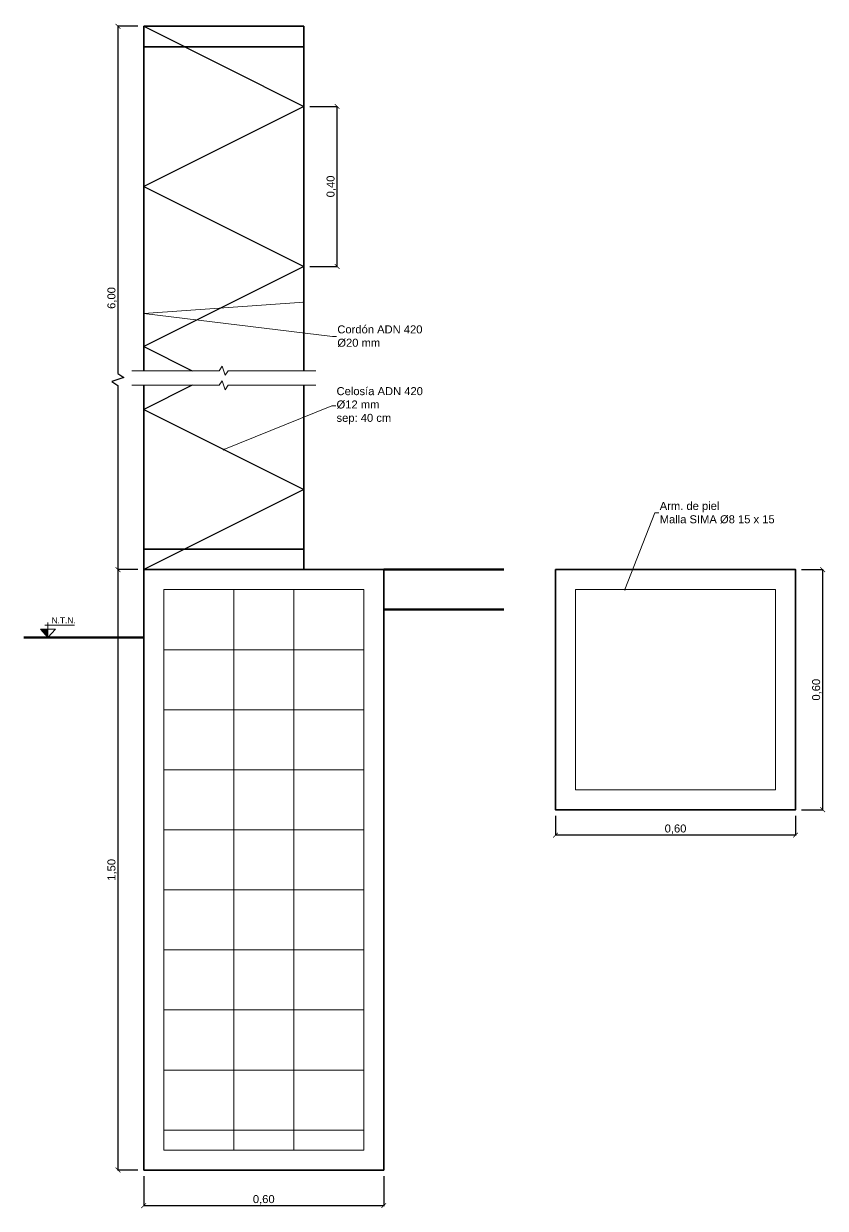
# Model space of a CAD drawing. Header units: millimetres. Extents: x 11 to 1331, y -149 to 22.
# Drawn here: x 637.67 to 657.7, y -148.52 to -118.93 of the extents above; entities that cross this region are included whole.
import ezdxf
from ezdxf import colors
from ezdxf.entities.mleader import LeaderData, LeaderLine
from ezdxf.math import Vec2, Vec3

# ---------------------------------------------------------------- set-up
doc = ezdxf.new("R2010")
doc.units = ezdxf.units.MM
doc.header["$LTSCALE"] = 0.1
doc.header["$MEASUREMENT"] = 0
doc.header["$PDMODE"] = 3
doc.header["$PDSIZE"] = 0.1
doc.linetypes.add('ACAD_ISO10W100', pattern=[18, 12, -3, 0, -3])
doc.layers.get('DEFPOINTS').update_dxf_attribs({"color": 1})
doc.layers.add('00_EST_ARMADURA', color=1, linetype='Continuous', lineweight=20, true_color=0xff0000)
for name, color, linetype, lineweight in [('00_EST_COL_DIAG', 1, 'Continuous', 25), ('00_EST_Columna', 3, 'Continuous', 35), ('00_EST_Correa', 3, 'ACAD_ISO10W100', 20), ('00_EST_Cotas', 6, 'Continuous', 9), ('00_EST_FUNDACION', 2, 'Continuous', 35), ('00_EST_Piso', 7, 'Continuous', 50), ('00_EST_TEXTO', 6, 'Continuous', 9)]:
    doc.layers.add(name, color=color, linetype=linetype, lineweight=lineweight)
doc.styles.add('1 en 100', font='romans.shx', dxfattribs={"height": 0.17})
doc.styles.add('Arial20', font='arial.ttf', dxfattribs={"height": 0.2})
doc.dimstyles.new('Cota 1-100-Andres', dxfattribs={"dimtxt": 0.2, "dimasz": 0.12, "dimexe": 0.012, "dimexo": 0.15, "dimgap": 0.025, "dimtad": 1, "dimzin": 0, "dimtxsty": 'Arial20', "dimblk1": 'ARCHTICK', "dimblk2": 'ARCHTICK', "dimsah": 1, "dimcen": 0.09, "dimclrd": 256, "dimclre": 256, "dimclrt": 256, "dimazin": 0, "dimtfac": 1, "dimtofl": 0, "dimtmove": 0, "dimatfit": 3, "dimldrblk": 'ARCHTICK', "dimfxl": 1, "dimtolj": 1, "dimtzin": 0, "dimarcsym": 0})

# ---------------------------------------------------------------- blocks, each defined once
blk = doc.blocks.new('_ARCHTICK')
at = {"color": 0, "linetype": 'ByBlock', "const_width": 0.15}
blk.add_lwpolyline([(-0.5, -0.5), (0.5, 0.5)], dxfattribs=at)
blk = doc.blocks.new('*D129')
at = {"layer": '00_EST_Cotas', "lineweight": -2, "transparency": 16777216}
for p, q in [((644.818, -120.999), (645.513, -120.999)), ((645.501, -124.999), (645.501, -120.999)), ((644.818, -124.999), (645.513, -124.999))]:
    blk.add_line(p, q, dxfattribs=at)
at = {"layer": 'DEFPOINTS', "color": 0, "transparency": 16777216}
for p in [(644.668, -120.999), (645.501, -120.999), (644.668, -124.999)]:
    blk.add_point(p, dxfattribs=at)
at = {"layer": '00_EST_Cotas', "lineweight": -2, "transparency": 16777216, "xscale": 0.12, "yscale": 0.12, "zscale": 0.12}
for p, rotation in [((645.501, -120.999), 90), ((645.501, -124.999), 270)]:
    blk.add_blockref('_ARCHTICK', p, dxfattribs=dict(at, rotation=rotation))
at = {"layer": '00_EST_Cotas', "transparency": 16777216, "insert": (645.356, -122.999), "char_height": 0.2, "attachment_point": 5, "rotation": 90, "style": 'Arial20'}
blk.add_mtext('\\A1;0,40', dxfattribs=at)
blk = doc.blocks.new('*D130')
at = {"layer": '00_EST_Cotas', "lineweight": -2, "transparency": 16777216}
for p, q in [((640.518, -118.999), (640.012, -118.999)), ((640.024, -118.999), (640.024, -127.675)), ((640.174, -127.775), (639.874, -127.875)), ((640.024, -127.675), (640.174, -127.775)), ((639.874, -127.875), (640.024, -127.975)), ((640.024, -127.975), (640.024, -132.57)), ((640.518, -132.57), (640.012, -132.57))]:
    blk.add_line(p, q, dxfattribs=at)
at = {"layer": 'DEFPOINTS', "color": 0, "transparency": 16777216}
for p in [(640.668, -118.999), (640.024, -132.57), (640.668, -132.57)]:
    blk.add_point(p, dxfattribs=at)
at = {"layer": '00_EST_Cotas', "lineweight": -2, "transparency": 16777216, "xscale": 0.12, "yscale": 0.12, "zscale": 0.12}
for p, rotation in [((640.024, -118.999), 90), ((640.024, -132.57), 270)]:
    blk.add_blockref('_ARCHTICK', p, dxfattribs=dict(at, rotation=rotation))
at = {"layer": '00_EST_Cotas', "transparency": 16777216, "insert": (639.879, -125.785), "char_height": 0.2, "attachment_point": 5, "rotation": 90, "style": 'Arial20'}
blk.add_mtext('\\A1;6,00', dxfattribs=at)
blk = doc.blocks.new('*D132')
at = {"layer": '00_EST_Cotas', "lineweight": -2, "transparency": 16777216}
for p, q in [((640.518, -132.57), (640.012, -132.57)), ((640.024, -132.57), (640.024, -147.57)), ((640.518, -147.57), (640.012, -147.57))]:
    blk.add_line(p, q, dxfattribs=at)
at = {"layer": 'DEFPOINTS', "color": 0, "transparency": 16777216}
for p in [(640.668, -132.57), (640.024, -147.57), (640.668, -147.57)]:
    blk.add_point(p, dxfattribs=at)
at = {"layer": '00_EST_Cotas', "lineweight": -2, "transparency": 16777216, "xscale": 0.12, "yscale": 0.12, "zscale": 0.12}
for p, rotation in [((640.024, -132.57), 90), ((640.024, -147.57), 270)]:
    blk.add_blockref('_ARCHTICK', p, dxfattribs=dict(at, rotation=rotation))
at = {"layer": '00_EST_Cotas', "transparency": 16777216, "insert": (639.879, -140.07), "char_height": 0.2, "attachment_point": 5, "rotation": 90, "style": 'Arial20'}
blk.add_mtext('\\A1;1,50', dxfattribs=at)
blk = doc.blocks.new('*D133')
at = {"layer": '00_EST_Cotas', "lineweight": -2, "transparency": 16777216}
for p, q in [((640.668, -147.72), (640.668, -148.47)), ((646.668, -147.72), (646.668, -148.47)), ((640.668, -148.458), (646.668, -148.458))]:
    blk.add_line(p, q, dxfattribs=at)
at = {"layer": 'DEFPOINTS', "color": 0, "transparency": 16777216}
for p in [(640.668, -147.57), (646.668, -147.57), (646.668, -148.458)]:
    blk.add_point(p, dxfattribs=at)
at = {"layer": '00_EST_Cotas', "lineweight": -2, "transparency": 16777216, "xscale": 0.12, "yscale": 0.12, "zscale": 0.12, "rotation": 180}
blk.add_blockref('_ARCHTICK', (640.668, -148.458), dxfattribs=at)
at = {"layer": '00_EST_Cotas', "lineweight": -2, "transparency": 16777216, "xscale": 0.12, "yscale": 0.12, "zscale": 0.12}
blk.add_blockref('_ARCHTICK', (646.668, -148.458), dxfattribs=at)
at = {"layer": '00_EST_Cotas', "transparency": 16777216, "insert": (643.668, -148.313), "char_height": 0.2, "attachment_point": 5, "style": 'Arial20'}
blk.add_mtext('\\A1;0,60', dxfattribs=at)
blk = doc.blocks.new('*D134')
at = {"layer": '00_EST_Cotas', "lineweight": -2, "transparency": 16777216}
for p, q in [((650.959, -138.72), (650.959, -139.213)), ((656.959, -138.72), (656.959, -139.213)), ((656.959, -139.201), (650.959, -139.201))]:
    blk.add_line(p, q, dxfattribs=at)
at = {"layer": 'DEFPOINTS', "color": 0, "transparency": 16777216}
for p in [(650.959, -138.57), (656.959, -138.57), (650.959, -139.201)]:
    blk.add_point(p, dxfattribs=at)
at = {"layer": '00_EST_Cotas', "lineweight": -2, "transparency": 16777216, "xscale": 0.12, "yscale": 0.12, "zscale": 0.12, "rotation": 180}
blk.add_blockref('_ARCHTICK', (650.959, -139.201), dxfattribs=at)
at = {"layer": '00_EST_Cotas', "lineweight": -2, "transparency": 16777216, "xscale": 0.12, "yscale": 0.12, "zscale": 0.12}
blk.add_blockref('_ARCHTICK', (656.959, -139.201), dxfattribs=at)
at = {"layer": '00_EST_Cotas', "transparency": 16777216, "insert": (653.959, -139.055), "char_height": 0.2, "attachment_point": 5, "style": 'Arial20'}
blk.add_mtext('\\A1;0,60', dxfattribs=at)
blk = doc.blocks.new('*D135')
at = {"layer": '00_EST_Cotas', "lineweight": -2, "transparency": 16777216}
for p, q in [((657.109, -132.57), (657.648, -132.57)), ((657.636, -132.57), (657.636, -138.57)), ((657.109, -138.57), (657.648, -138.57))]:
    blk.add_line(p, q, dxfattribs=at)
at = {"layer": 'DEFPOINTS', "color": 0, "transparency": 16777216}
for p in [(656.959, -132.57), (656.959, -138.57), (657.636, -138.57)]:
    blk.add_point(p, dxfattribs=at)
at = {"layer": '00_EST_Cotas', "lineweight": -2, "transparency": 16777216, "xscale": 0.12, "yscale": 0.12, "zscale": 0.12}
for p, rotation in [((657.636, -132.57), 90), ((657.636, -138.57), 270)]:
    blk.add_blockref('_ARCHTICK', p, dxfattribs=dict(at, rotation=rotation))
at = {"layer": '00_EST_Cotas', "transparency": 16777216, "insert": (657.491, -135.57), "char_height": 0.2, "attachment_point": 5, "rotation": 90, "style": 'Arial20'}
blk.add_mtext('\\A1;0,60', dxfattribs=at)
blk = doc.blocks.new('_DotSmall')
at = {"color": 0, "linetype": 'ByBlock', "const_width": 0.5}
blk.add_lwpolyline([(-0.0625, 0, 1), (0.0625, 0, 1)], format="xyb", close=True, dxfattribs=at)
blk = doc.blocks.new('cotaNivel')
at = {"layer": '00_EST_Cotas', "transparency": 33554687}
h = blk.add_hatch(color=256, dxfattribs=at)
h.dxf.hatch_style = 1
h.paths.add_polyline_path([(328.514, -103.488), (328.327, -103.488), (328.514, -103.697)])
at = {"layer": '00_EST_Cotas'}
for p, q in [((328.435, -103.386), (329.174, -103.386)), ((328.514, -103.697), (328.514, -103.322))]:
    blk.add_line(p, q, dxfattribs=at)
blk.add_lwpolyline([(328.514, -103.697), (328.701, -103.488), (328.327, -103.488)], close=True, dxfattribs=at)

msp = doc.modelspace()

# ---------------------------------------------------------------- linework, layer by layer
at = {"layer": '00_EST_ARMADURA'}
for p, q in [((641.168, -147.07), (641.168, -133.07)), ((641.168, -133.07), (646.168, -133.07)), ((642.918, -147.07), (642.918, -133.07)), ((644.418, -147.07), (644.418, -133.07)), ((646.168, -133.07), (646.168, -147.07)), ((641.168, -134.57), (646.168, -134.57)), ((641.168, -136.07), (646.168, -136.07)), ((641.168, -137.57), (646.168, -137.57)), ((641.168, -139.07), (646.168, -139.07)), ((641.168, -140.57), (646.168, -140.57)), ((641.168, -142.07), (646.168, -142.07)), ((641.168, -143.57), (646.168, -143.57)), ((641.168, -145.07), (646.168, -145.07)), ((641.168, -146.57), (646.168, -146.57)), ((646.168, -147.07), (641.168, -147.07))]:
    msp.add_line(p, q, dxfattribs=at)
msp.add_lwpolyline([(651.459, -133.07), (656.459, -133.07), (656.459, -138.07), (651.459, -138.07)], close=True, dxfattribs=at)
at = {"layer": '00_EST_COL_DIAG'}
for points in [[(640.668, -118.999), (644.668, -120.999), (640.668, -122.999), (644.668, -124.999), (640.668, -126.999), (641.876, -127.604)], [(641.876, -127.966), (640.668, -128.57), (644.668, -130.57), (640.668, -132.57)]]:
    msp.add_lwpolyline(points, dxfattribs=at)
at = {"layer": '00_EST_Columna'}
for p, q in [((640.668, -118.999), (644.668, -118.999)), ((640.668, -127.604), (640.668, -118.999)), ((644.668, -127.604), (644.668, -118.999)), ((640.668, -119.507), (644.668, -119.507)), ((640.668, -132.57), (640.668, -127.966)), ((644.668, -132.57), (644.668, -127.966)), ((640.668, -132.062), (644.668, -132.062)), ((640.668, -132.57), (644.668, -132.57))]:
    msp.add_line(p, q, dxfattribs=at)
at = {"layer": '00_EST_Cotas'}
for p, q in [((640.368, -127.604), (642.556, -127.604)), ((642.781, -127.604), (644.968, -127.604)), ((640.368, -127.966), (642.556, -127.966)), ((642.781, -127.966), (644.968, -127.966))]:
    msp.add_line(p, q, dxfattribs=at)
for points in [[(642.556, -127.604), (642.631, -127.491), (642.706, -127.716), (642.781, -127.604)], [(642.556, -127.966), (642.631, -127.853), (642.706, -128.078), (642.781, -127.966)]]:
    msp.add_lwpolyline(points, dxfattribs=at)
at = {"layer": '00_EST_FUNDACION'}
for p, q in [((640.668, -132.57), (646.668, -132.57)), ((640.668, -147.57), (640.668, -132.57)), ((646.668, -132.57), (646.668, -147.57)), ((646.668, -147.57), (640.668, -147.57))]:
    msp.add_line(p, q, dxfattribs=at)
msp.add_lwpolyline([(650.959, -132.57), (656.959, -132.57), (656.959, -138.57), (650.959, -138.57)], close=True, dxfattribs=at)
at = {"layer": '00_EST_Piso'}
for p, q in [((646.668, -132.57), (649.668, -132.57)), ((646.668, -133.57), (649.668, -133.57)), ((637.668, -134.27), (640.668, -134.27))]:
    msp.add_line(p, q, dxfattribs=at)

# ---------------------------------------------------------------- block references
at = {"layer": '00_EST_Correa'}
msp.add_blockref('cotaNivel', (309.761, -30.573), dxfattribs=at)

# ---------------------------------------------------------------- texts
at = {"layer": '00_EST_Cotas', "insert": (638.364, -133.76), "char_height": 0.15, "attachment_point": 1, "style": '1 en 100'}
msp.add_mtext_dynamic_manual_height_columns('{\\fArial|b0|i0|c0|p34;N.T.N.}', width=1.21693, gutter_width=0.85, heights=[0], dxfattribs=at)

# ---------------------------------------------------------------- dimensions: what is measured, and where the dimension line sits
at = {"layer": '00_EST_Cotas'}
for base, p1, p2, text, picture, middle in [((640.024, -132.57), (640.668, -118.999), (640.668, -132.57), '6,00', '*D130', (639.879, -125.785)), ((645.501, -120.999), (644.668, -124.999), (644.668, -120.999), '0,40', '*D129', (645.356, -122.999)), ((657.636, -138.57), (656.959, -132.57), (656.959, -138.57), '0,60', '*D135', (657.491, -135.57))]:
    dim = msp.add_linear_dim(base=base, p1=p1, p2=p2, angle=90, text=text, dimstyle='Cota 1-100-Andres', dxfattribs=at)
    dim.commit()
    dim.dimension.update_dxf_attribs({"geometry": picture, "text_midpoint": middle})
dim = msp.add_linear_dim(base=(640.024, -147.57), p1=(640.668, -132.57), p2=(640.668, -147.57), angle=90, text='1,50', dimstyle='Cota 1-100-Andres', override={"dimtmove": 1}, dxfattribs=at)
dim.commit()
dim.dimension.update_dxf_attribs({"geometry": '*D132', "text_midpoint": (639.879, -140.07)})
for base, p1, p2, picture, middle in [((650.959, -139.201), (656.959, -138.57), (650.959, -138.57), '*D134', (653.959, -139.055)), ((646.668, -148.458), (640.668, -147.57), (646.668, -147.57), '*D133', (643.668, -148.313))]:
    dim = msp.add_linear_dim(base=base, p1=p1, p2=p2, text='0,60', dimstyle='Cota 1-100-Andres', dxfattribs=at)
    dim.commit()
    dim.dimension.update_dxf_attribs({"geometry": picture, "text_midpoint": middle})

# ---------------------------------------------------------------- leaders
at = {"layer": '00_EST_TEXTO'}
ml = msp.add_multileader_mtext('Standard', dxfattribs=at)
ml.set_content('Cordón ADN 420\\P%%C20 mm ', color=2, style='Arial20')
ml.set_leader_properties(color=256, linetype='ByLayer', lineweight=-1)
ml.set_arrow_properties(name='DOTSMALL')
ml.build(insert=Vec2(0, 0))
ml.multileader.update_dxf_attribs({"text_left_attachment_type": 2, "text_right_attachment_type": 2, "dogleg_length": 0.1, "arrow_head_size": 0.08})
ctx = ml.context
ctx.base_point, ctx.char_height, ctx.arrow_head_size, ctx.landing_gap_size, ctx.plane_origin = Vec3(645.487, -126.745), 0.2, 0.08, 0.02, Vec3(645.044, -125.888)
ctx.left_attachment, ctx.right_attachment = 2, 2
notes = []
notes.append((ctx, [(0, (1, 1, 0), (645.387, -126.745), (1, 0), 0.1, [(1, [(644.668, -125.888), (640.668, -126.173)], 0, [])])]))
ctx.mtext.insert, ctx.mtext.flow_direction = Vec3(645.507, -126.469), 5
ml = msp.add_multileader_mtext('Standard', dxfattribs=at)
ml.set_content('Celosía ADN 420\\P%%C12 mm\\Psep: 40 cm', color=2, style='Arial20')
ml.set_leader_properties(color=256, linetype='ByLayer', lineweight=-1)
ml.set_arrow_properties(name='DOTSMALL')
ml.build(insert=Vec2(0, 0))
ml.multileader.update_dxf_attribs({"text_left_attachment_type": 2, "text_right_attachment_type": 2, "dogleg_length": 0.1, "arrow_head_size": 0.08})
ctx = ml.context
ctx.base_point, ctx.char_height, ctx.arrow_head_size, ctx.landing_gap_size, ctx.plane_origin = Vec3(645.467, -128.479), 0.2, 0.08, 0.02, Vec3(644.762, -128.433)
ctx.left_attachment, ctx.right_attachment = 2, 2
notes.append((ctx, [(0, (1, 1, 0), (645.367, -128.479), (1, 0), 0.1, [(0, [(642.668, -129.57)], 0, [])])]))
ctx.mtext.insert, ctx.mtext.flow_direction = Vec3(645.487, -128.012), 5
ml = msp.add_multileader_mtext('Standard', dxfattribs=at)
ml.set_content('Arm. de piel\\PMalla SIMA %%C8 15 x 15', color=2, style='Arial20')
ml.set_leader_properties(color=256, linetype='ByLayer', lineweight=-1)
ml.set_arrow_properties(name='DOTSMALL')
ml.build(insert=Vec2(0, 0))
ml.multileader.update_dxf_attribs({"text_left_attachment_type": 2, "text_right_attachment_type": 2, "dogleg_length": 0.1, "arrow_head_size": 0.08})
ctx = ml.context
ctx.base_point, ctx.char_height, ctx.arrow_head_size, ctx.landing_gap_size, ctx.plane_origin = Vec3(653.544, -131.154), 0.2, 0.08, 0.02, Vec3(652.696, -133.07)
ctx.left_attachment, ctx.right_attachment = 2, 2
notes.append((ctx, [(0, (1, 1, 0), (653.444, -131.154), (1, 0), 0.1, [(0, [(652.696, -133.07)], 0, [])])]))
ctx.mtext.insert, ctx.mtext.flow_direction = Vec3(653.564, -130.879), 5
for ctx, leaders in notes:
    for number, flags, end, landing, length, lines in leaders:
        leader = LeaderData()
        leader.index, (leader.has_last_leader_line, leader.has_dogleg_vector, leader.attachment_direction) = number, flags
        leader.last_leader_point, leader.dogleg_vector, leader.dogleg_length = Vec3(end), Vec3(landing), length
        for number, points, colour, breaks in lines:
            line = LeaderLine()
            line.index, line.vertices, line.color, line.breaks = number, Vec3.list(points), colors.encode_raw_color(colour), breaks
            leader.lines.append(line)
        ctx.leaders.append(leader)

doc.saveas('drawing.dxf')
